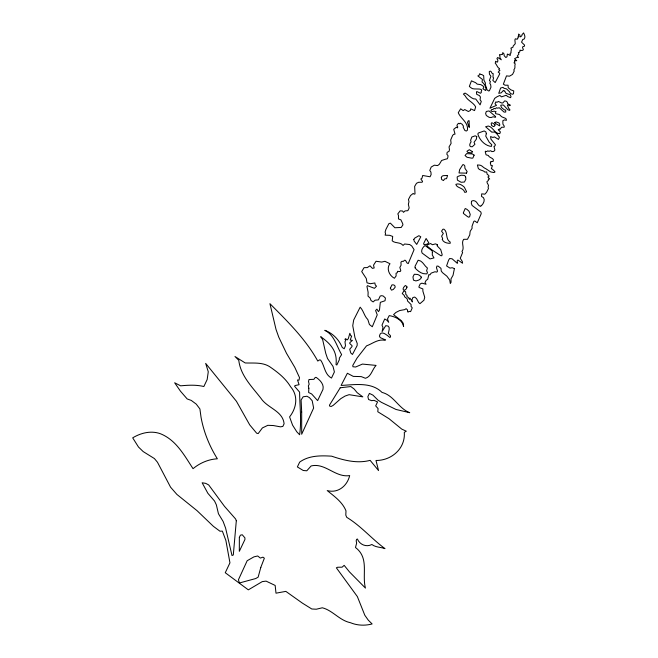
<?xml version="1.0" encoding="UTF-8"?>
<svg xmlns="http://www.w3.org/2000/svg" width="658" height="658" viewBox="0 0 658 658"><rect width="100%" height="100%" fill="white"/><g stroke="black" fill="none" stroke-linecap="round" stroke-linejoin="round"><path stroke-width="0.99" d="M301.685 412.015L301.677 434.231L313.627 408.026L312.205 400.763L309.408 397.621L306.932 396.239L303.174 396.79L301.101 399.965L301.685 412.015M454.407 268.612L453.049 275.274L451.001 278.893L451.043 282.241L450.311 283.549L449.71 280.02L446.905 276.204L442.447 272.626L441.255 270.997L440.942 268.316L438.195 266.145L436.937 266.062L436.451 267.65L437.545 271.162L436.846 272.108L434.922 271.77L431.179 273.128L429.896 274.921L428.876 274.583L427.725 279.222L426.145 280.39L424.978 282.562L426.104 284.24L421.885 283.17L420.174 283.976L419.014 286.444L418.998 287.406L422.88 288.911L422.872 291.132L424.731 297.276L423.958 300.204L419.952 303.675L418.685 302.581L416.547 298.584L414.729 297.079L412.879 297.523L411.867 300.106L412.443 301.923L409.876 298.049L409.498 299.39L408.24 297.35L406.998 296.717L407.006 295.393L405.838 294.463L405.608 291.708L403.889 290.943L402.268 293.55L404.341 295.549C404.168 298.049 407.491 297.4 407.458 300.081L407.45 300.887L411.118 304.555L411.028 306.365L412.253 307.862L410.608 311.612L408.857 311.374L408.125 312.147L407.573 311.736L407.491 309.885L406.118 308.684L404.744 309.63L399.686 310.543L395.919 312.451L393.566 314.664L401.405 320.734L403.157 323.193L403.601 326.524C402.441 319.961 395.187 316.58 389.232 315.61L387.48 318.982L388.714 322.297L386.69 320.084L384.708 318.974L381.985 325.159L382.964 327.371L382.109 331.574L385.736 325.685C390.992 325.323 388.993 330.481 388.253 333.343L390.416 335.629L390.548 336.797L389.931 337.513C387.11 335.341 380.711 329.247 379.403 336.131L380.242 337.644L385.58 339.915L384.823 340.26C377.799 338.96 372.601 343.649 366.514 345.878L357.105 357.977L352.795 365.379L352.935 366.753L355.649 367.008L362.435 364.08L376.08 365.404C372.148 369.418 371.359 376.59 365.437 378.284L361.267 376.615L353.264 376.384L347.383 373.259L341.107 385.44C354.687 384.749 371.449 381.755 382.027 392.423C393.854 395.31 398.477 408.437 409.737 412.706L395.984 409.457L381.418 402.334L378.021 400.163L372.93 395.121L369.409 393.402L367.847 396.7L368.57 399.496L371.63 400.681L374.015 400.335L377.552 401.939L375.677 405.887L378.079 408.585L377.774 411.735L388.985 418.677L401.758 429.106L406.307 431.204L404.292 432.331C405.558 448.394 391.592 460.608 375.998 460.477L378.531 470.552L370.141 460.353C357.253 463.8 343.945 460.345 331.648 456.183C320.717 455.492 308.923 455.385 299.661 462.122L297.375 466.941L303.248 470.495L306.776 470.791L311.135 465.954C325.241 462.492 335.424 477.905 349.686 475.57C347.26 485.892 338.031 493.566 327.232 490.58C334.363 496.403 342.448 501.988 345.985 510.871L345.804 515.132L346.733 517.32C361.02 525.997 371.655 538.795 384.988 548.64C380.62 546.979 375.858 547.546 371.877 544.511C366.3 547.423 359.811 544.717 357.384 539.001L356.562 539.42L356.192 540.892L356.652 543.13L355.468 547.489C369.442 558.042 361.801 574.228 365.429 588.079L349.472 571.901L344.159 565.345L342.094 567.188L337.636 567.237L336.37 567.821L357.36 596.584L364.812 615.246L368.299 620.181L372.124 623.949C364.984 625.873 357.204 625.536 350.36 622.674C339.528 620.478 332.66 610.353 322.321 607.786L316.325 609.218L311.81 608.995L302.433 603.156L285.843 591.378L275.998 593.179L275.167 585.439L266.095 581.121L262.262 581.614L248.329 589.856L225.258 572.723L229.946 562.837L225.891 540.498L222.355 531.105L219.953 531.212L213.389 526.334L197.038 510.666L176.895 494.429L170.57 487.191L157.484 462.261L154.4 458.56L143.197 451.585L138.484 447.021L132.694 437.841C141.001 432.832 151.225 430.316 160.61 433.811C176.188 440.144 184.289 455.32 193.033 468.677C199.826 463.026 208.496 459.268 217.354 458.799A96.948 73.951 54.6 0 1 201.044 417.287L199.9 408.939L196.257 404.127L191.264 400.418L187.176 398.937L180.481 391.206L174.666 382.791L180.67 385.835C188.303 385.086 196.413 384.7 203.848 386.517L207.18 379.501L208.273 371.754L205.674 363.397L236.444 401.306L249.703 424.871L256.653 433.194L258.191 433.581L262.394 427.922L267.831 425.323L273.333 425.537L280.489 426.845L282.85 426.417L284.1 423.785C282.833 410.806 267.411 408.141 260.971 398.345C252.014 386.789 240.515 375.562 238.788 360.321L234.98 356.513L245.187 362.953C254.029 363.306 263.554 361.842 271.178 367.732C278.622 372.954 285.827 378.794 290.54 386.698C298.592 395.845 296.577 408.067 289.586 416.892L292.596 425.191L296.807 431.804L299.62 434.765C301.668 420.487 299.752 406.257 299.604 392.135L294.603 386.312L294.949 385.588L299.086 384.7L297.515 379.979L299.003 380.159L299.513 377.643L294.792 367.345L286.518 353.346L278.778 337.184L276.015 329.419L269.936 303.683C287.53 321.4 305.6 339.051 317.773 361.053L319.689 359.819L320.709 360.214C324.748 365.963 324.517 374.386 331.492 378.07L334.404 371.935L333.006 366.391L327.528 358.544L325.751 353.305L322.626 339.528L320.701 336.682C330.925 343.978 337.505 351.323 336.032 364.614L336.847 364.993L339.339 359.737L339.339 358.133L341.625 354.604C336.641 346.166 334.387 334.996 324.805 330.308C332.899 333.277 338.985 339.684 342.267 347.482L344.2 348.773L345.475 345.804L344.998 341.798L345.787 340.153L344.957 339.388L345.458 338.648L347.276 339.865L348.304 338.664L349.85 333.261L350.755 335.745L351.676 336.016L350.188 340.063L352.449 340.351L349.859 342.612L349.735 343.501L352.022 345.623L352.005 346.585L349.702 349.217L350.763 352.951L352.441 354.473L357.113 345.631L357.236 343.484L354.958 337.612L352.746 325.685L353.683 320.01L360.165 307.179C363.603 310.74 364.236 316.153 367.847 319.582L369.418 324.526L372.288 326.755L377.24 314.837L375.578 310.51L376.911 309.137L378.449 311.645L379.46 310.124L380.324 302.351L385.037 300.747L385.415 298.033L383.244 296.042L381.747 295.681L380.217 296.042L378.416 299.884L375.076 300.188L373.135 301.923L371.005 300.492L370.1 298L368.011 296.149L368.118 292.234L366.95 286.485L367.435 285.646L374.46 288.327L376.508 286.197L375.224 284.873L374.863 282.965L370.446 283.705L367.008 282.866L366.3 278.54L361.703 271.565L364.088 267.65L367.296 267.6L370.002 265.791L372.403 268.374L374.188 267.946L373.538 265.166L376.039 261.259L381.706 262.073L384.946 261.316L389.98 263.726C386.254 268.168 388.911 275.406 394.413 278.268L396.116 275.957L396.067 273.185L397.267 272.799L397.547 271.343L400.105 271.581L400.812 270.718L399.842 267.411L401.1 265.149L400.928 262.18L402.087 261.234L403.148 261.481L404.645 260.198L405.534 260.42L407.063 263.019L408.24 263.578L414.088 249.637L411.752 245.985L409.679 244.537L404.621 243.995L403.066 245.418C400.253 241.823 395.252 243.624 392.193 240.844L392.703 236.452L389.692 235.317L385.119 235.145L385.555 233.623L385.103 232.101L385.909 229.403L388.903 223.638L390.359 223.136L394.89 227.742L401.191 227.462L402.943 224.839L402.63 223.49L400.911 219.862L398.468 218.941L398.477 215.487L397.819 213.883L400.146 210.848L402.589 211.004L403.494 212.337L405.015 210.93L407.861 210.667L409.169 207.969L408.363 204.309L408.972 201.718L408.445 199.489L410.51 195.574L413.158 193.452L414.104 194.159L415.017 193.937L414.647 186.42L416.498 183.286L418.587 182.291L422.14 182.241L422.568 181.361L420.816 179.009L421.942 178.351L422.699 175.48L430.061 176.78L431.122 174.592L430.908 172.059L429.764 170.471L431.22 167.025L434.379 165.191L437.628 165.577L439.338 164.286L441.625 160.47L446.214 158.981C447.629 159.672 448.164 156.596 447.95 155.551L446.84 154.301L447.177 152.286L449.06 151.348L449.472 149.563L449.044 146.907L451.1 143.37L450.705 139.94L452.614 135.433L453.551 134.405L455.04 134.117L453.724 129.305L456.348 127.216L457.516 127.858L457.746 126.871L456.915 125.793L457.409 124.387L458.56 123.285L459.539 123.786L460.222 123.145L462.105 124.206L463.454 126.122L463.174 127.224L464.91 130.531L466.349 131.024L467.41 130.202C468.578 122.363 460.74 118.802 458.248 112.715L460.674 108.8L463.199 110.634L464.712 109.541L468.381 111.523L470.511 110.338L470.659 108.825L474.55 110.585L475.668 106.892C473.357 102.368 467.369 100.51 465.247 95.92L463.397 94.053L465.058 93.066C468.718 94.744 471.918 99.687 475.75 99.021L480.11 104.861L481.278 101.414L480.077 99.769L480.422 97.006L479.419 95.566L476.696 94.324L476.458 91.881L476.885 91.569L480.546 93.296L481.376 92.391L481.13 91.84C484.28 87.095 473.661 90.236 471.49 88.114L469.335 86.453L471.449 80.835L475.66 82.711L477.206 84.125L480.875 84.652L483.021 86.042L483.91 87.02L482.947 88.814L485.703 90.557C486.788 87.456 484.428 83.87 482.043 81.962L482.454 79.453L477.84 75.9L478.909 75.547L479.83 73.622L480.628 74.535L481.672 74.486L483.679 75.678L483.918 80.128L485.448 83.048L485.234 84.454L487.085 89.907L488.721 91.018L489.42 90.705L490.983 87.127L490.605 84.52L489.774 83.385L490.432 81.485L489.387 80.539L490.917 76.213L489.47 74.272L489.248 71.615C491.205 70.011 491.361 72.742 492.258 73.441L493.179 73.606L492.974 77.266L493.623 77.866L492.834 80.408L495.178 82.546L499.57 74.157L499.702 73.227L498.205 72.109L499.915 70.348L498.739 69.699L499.57 68.605L498.484 67.906C496.963 66.4 496.609 64.418 495.252 63.3L495.597 61.26L497.177 62.222C497.917 62.066 498.188 59.607 497.193 59.121L496.938 58.504L497.719 57.509L501.297 59.796L499.85 57.476L499.957 56.193C498.6 53.059 500.467 55.724 501.478 54.359L502.465 54.474L502.786 52.582L503.979 53.857L504.192 55.757L505.854 57.501L506.997 56.761L507.351 54.088C508.642 54.45 509.169 54.976 510.139 55.428L510.427 55.149C509.103 52.04 511.875 54.038 510.921 52.081L511.373 49.35C509.531 46.636 513.511 48.856 513.182 46.052L515.263 43.716L514.893 39.924L515.354 38.806L517.237 39.266L517.632 38.082L518.372 37.86L517.936 36.832L518.882 36.519L518.422 36.091L518.603 34.06L519.894 35.096L520.075 36.124C519.236 38.024 522.559 35.902 522.041 34.603L523.604 32.9C524.245 34.561 525.898 36.799 524.056 39.135L522.756 39.464L521.547 42.178L524.558 45.098L524.508 46.167L522.822 46.669C521.605 48.075 524.681 49.72 522.641 50.255C521.926 51.135 519.129 49.251 520.017 50.905L519.45 52.385L518.356 52.377L518.841 54.153L517.262 56.004L518.57 57.435L516.875 57.435L514.548 58.743L516.752 60.742L515.074 60.223L515.181 60.955L514.49 60.865L514.869 62.313L513.956 62.765L515.255 63.908C514.169 66.17 515.971 67.33 513.849 69.847L514.211 71.056L512.541 74.412L509.506 76.188L506.487 75.892L503.37 84.15L505.015 85.203L508.058 85.219L508.215 87.736L510.805 89.825L513.734 90.911L513.511 93.707L512.656 94.25L510.476 93.6L509.44 91.692L506.578 88.937L503.896 88.23L503.016 87.366L500.615 88.016L498.731 93.313L501.223 92.852L503.386 90.45L503.995 91.051L504.522 90.771L505.994 93.321L510.246 94.777L511.027 96.652L510.592 97.672L507.688 96.553L506.232 95.27L501.486 96.866L499.858 95.451L496.93 96.808L494.701 98.346L489.947 108.233L496.494 105.346L495.013 103.717L495.918 101.826L496.806 102.335L498.493 101.505L501.89 103.067L502.86 102.911L504.702 100.88L506.158 101.209L507.31 102.171L507.614 103.643L510.369 105.157L509.728 105.699L508.083 104.877L507.384 105.181L508.823 108.586L509.785 109.36L509.736 110.404L507.836 109.763L503.576 105.165L502.293 104.935L500.738 105.28L501.412 107.501L504.406 109.894L505.698 110.083L505.731 112.033L504.086 112.107L499.241 107.715L497.621 108.183L496.477 107.748L495.392 108.833L494.059 108.422L492.875 109.491L491.756 109.458L490.909 110.634L491.962 111.515L494.322 111.202L496.066 111.696L495.342 112.748L495.688 113.686L499.406 114.492L500.935 116.096C502.21 117.938 507.162 117.543 506.389 120.34L504.439 119.896L502.844 120.71L502.918 124.123L504.25 126.155L504.135 127.224L501.577 127.249L500.055 129.313L499.332 128.836L498.929 129.708L498.221 129.568L500.425 131.978L499.767 133.582C494.701 134.051 492.998 126.879 488.318 126.032L485.612 126.739L491.781 132.135L494.635 132.044L496.667 133.558L499.414 137.259L498.501 139.406L494.397 136.913L492.924 137.456L490.572 136.576L490.942 139.167L495.392 144.694A3.487 2.657 54.6 0 1 493.969 146.471L494.89 150.049L493.845 151.381L491.839 151.611C489.922 149.711 490.226 151.677 488.384 151.167L487.858 150.822L486.517 151.62L485.431 151.208L485.242 151.817L486.065 154.819L488.31 155.477C489.305 157.821 492.258 157.583 493.401 159.697L493.105 161.457L490.704 161.523L490.843 162.575L490.3 162.822L491.016 165.586L492.423 165.627L491.37 168.645L492.686 169.41C493.944 170.998 496.543 172.141 493.722 172.528L490.662 171.894L485.81 168.719C483.021 167.7 482.018 165.109 479.246 165.076L477.404 164.985L478.333 168.506C479.995 170.603 483.523 170.192 484.913 172.133L486.649 171.886L487.191 174.304L488.812 175.456L488.878 176.599L487.882 177.002L489.7 179.009L488.376 179.124L488.343 180.555C484.337 182.044 490.194 184.791 488.096 186.971L488.45 188.575L486.575 192.3L484.872 194.184L481.714 193.847L481.508 196.397C485.949 197.951 484.181 202.927 481.566 205.559L481.154 205.37L480.792 206.406C477.667 205.872 477.601 202.088 474.928 200.953L473.201 200.583L471.506 201.192L471.334 203.404L472.099 205.461L480.875 212.065L481.228 213.702L477.256 222.791L475.224 221.277L474.369 220.989L473.727 221.557L472 226.336L472.099 228.277L470.149 231.394L469.771 234.881L467.468 239.298L463.701 239.315C460.674 242.991 465.05 247.696 461.957 251.471L462.623 252.499L460.255 258.306L462.27 261.399L462.582 263.233L457.894 260.025L457.137 261.061L457.614 263.151L457.154 263.216L452.079 258.783L449.62 258.52L448.55 260.264L446.576 265.939L449.982 268.11L452.227 267.724L454.407 268.612M476.754 136.527L476.326 139.233L474.023 142.309L474.944 144.308L472.263 146.759C468.965 147.219 469.203 144.184 471.095 141.824L470.585 140.286L471.868 136.987L475.175 135.828L476.754 136.527M463.397 212.616L463.388 213.414L466.933 216.169L468.447 217.173L469.59 216.86L470.231 214.442L469.014 211.226L466.933 209.334L465.206 208.52L463.397 212.616M239.356 537.372L239.323 551.322L244.941 539.486L244.916 537.857L242.243 534.757L240.392 535.184L239.356 537.372M432.355 252.458L432.281 254.983L433.984 257.895L430.036 258.931L422.115 253.067C420.594 250.55 422.93 246.882 425.126 245.533L432.24 250.895L432.355 252.458M466.423 173.144L459.013 172.964L459.646 169.641L462.78 164.689L463.725 164.706L464.811 165.981L464.91 168.242L467.155 171.615L466.423 173.144M390.35 288.188L391.477 290.145L393.245 289.504L395.08 287.381L395.08 286.065L393.879 284.963L391.987 284.84L390.35 288.188M421.268 277.15L420.816 278.63L418.743 280.094L415.955 280.925L413.479 280.152L412.953 276.911L414.301 274.263L417.476 274.452A6.728 5.132 54.6 0 1 420.816 276.516L421.268 277.15M437.241 245.22L437.208 245.919L440.695 249.522L442.16 254.556L441.798 255.756L440.778 255.641L431.327 249.505L427.231 246.174L426.845 245.146L430.546 243.518L432.413 244.727L435.44 243.879L437.496 244.677L437.241 245.22M308.857 388.236L308.627 392.505L311.645 393.953L317.641 400.623L322.979 389.38C324.205 384.247 320.051 380.151 316.259 377.421L315.264 377.421L313.891 379.329L308.997 379.526L308.52 381.5L309.161 384.247L308.331 385.999L308.857 388.236M495.523 116.532C496.222 118.029 493.952 116.737 493.048 116.82L491.082 117.543L489.165 117.338L486.303 115.504L485.62 113.447L486.328 111.449L489.059 110.931L495.523 116.532M413.824 239.471L414.129 241.067L416.703 244.422L420.783 236.798L418.899 235.687L414.532 238.245L413.824 239.471M441.304 177.586L441.625 179.527L443.451 180.539L444.742 178.828L446.535 178.688L447.588 175.464L443.689 175.645A4.104 3.125 54.6 0 0 441.304 177.586M236.312 520.741L233.302 554.99L232.011 555.533L225.595 528.103L223.136 521.473L218.44 513.742L216.35 504.818L214.549 501.042L207.879 493.311L202.138 482.775L205.715 483.367L208.701 484.946L224.468 506.323L235.597 518.965L236.312 520.741M415.173 267.444L415.108 268.086C417.822 270.874 421.465 274.082 425.685 273.851L426.902 273.892L427.453 272.461L426.623 270.808L427.429 268.036C423.999 265.659 422.905 260.774 418.126 260.239L415.017 266.342L415.173 267.444M442.283 239.438C443.295 242.531 447.432 243.402 450.187 243.304L450.187 242.045C445.129 239.241 448.106 231.994 443.911 229.173L442.916 229.239L441.534 231.164L443.336 233.483L441.6 236.148L442.653 238.451L442.283 239.438M474.122 155.14L472.863 158.076L471.679 158.167L467.015 157.262L465.05 155.51L466.629 153.618L472.296 153.939L474.122 155.14M472.312 151.595L471.901 152.944L467.682 152.36L466.941 151.274L469.343 149.695L472.312 151.595M494.874 122.454L494.964 123.169L499.595 125.834L499.743 124.329L498.994 122.931L496.239 121.936L494.874 122.454M427.453 240.647L428.827 242.884L427.067 244.192L423.999 244.636L423.62 243.575L426.113 238.492L427.453 240.647M469.277 126.846L469.17 127.331L467.476 122.339L468.332 120.727L469.121 120.751L469.277 126.846M406.965 287.176C405.723 292.218 400.006 290.301 405.32 285.498L406.874 286.477L406.965 287.176M495.055 124.938L494.512 126.163L493.344 126.607L491.534 125.39L491.222 123.35C491.477 121.672 494.372 124.28 495.055 124.938M465.634 176.838L465.872 179.165L464.449 182.019L461.118 182.266L457.425 180.144L457.145 177.002L458.207 176.328L461.2 175.217L463.15 175.341L464.564 175.497L465.634 176.838M260.807 567.385L258.15 577.132L255.765 578.53L239.397 582.988L238.443 579.747L247.169 560.731L253.98 556.841L257.681 555.985L260.371 558.083L262.953 557.153L264.36 558.198L260.807 567.385M466.497 191.494L466.259 192.161L464.671 192.325C463.734 187.604 456.496 188.221 455.862 184.322C458.971 183.023 462.13 185.112 464.318 187.185L466.497 191.494M486.328 133.714L485.727 136.107L489.239 142.251L491.822 144.768L491.386 146.413C485.415 145.969 479.46 140.121 477.848 134.018L478.308 133.048L484.165 130.95L485.867 131.904L486.328 133.714M340.227 387.776L329.469 405.172L329.592 406.068L331.13 406.488L333.162 405.394L340.77 398.666L345.105 396.042L349.094 394.677L362.813 396.864L357.187 392.686L354.103 388.985L350.821 386.55L340.227 387.776"/></g></svg>
